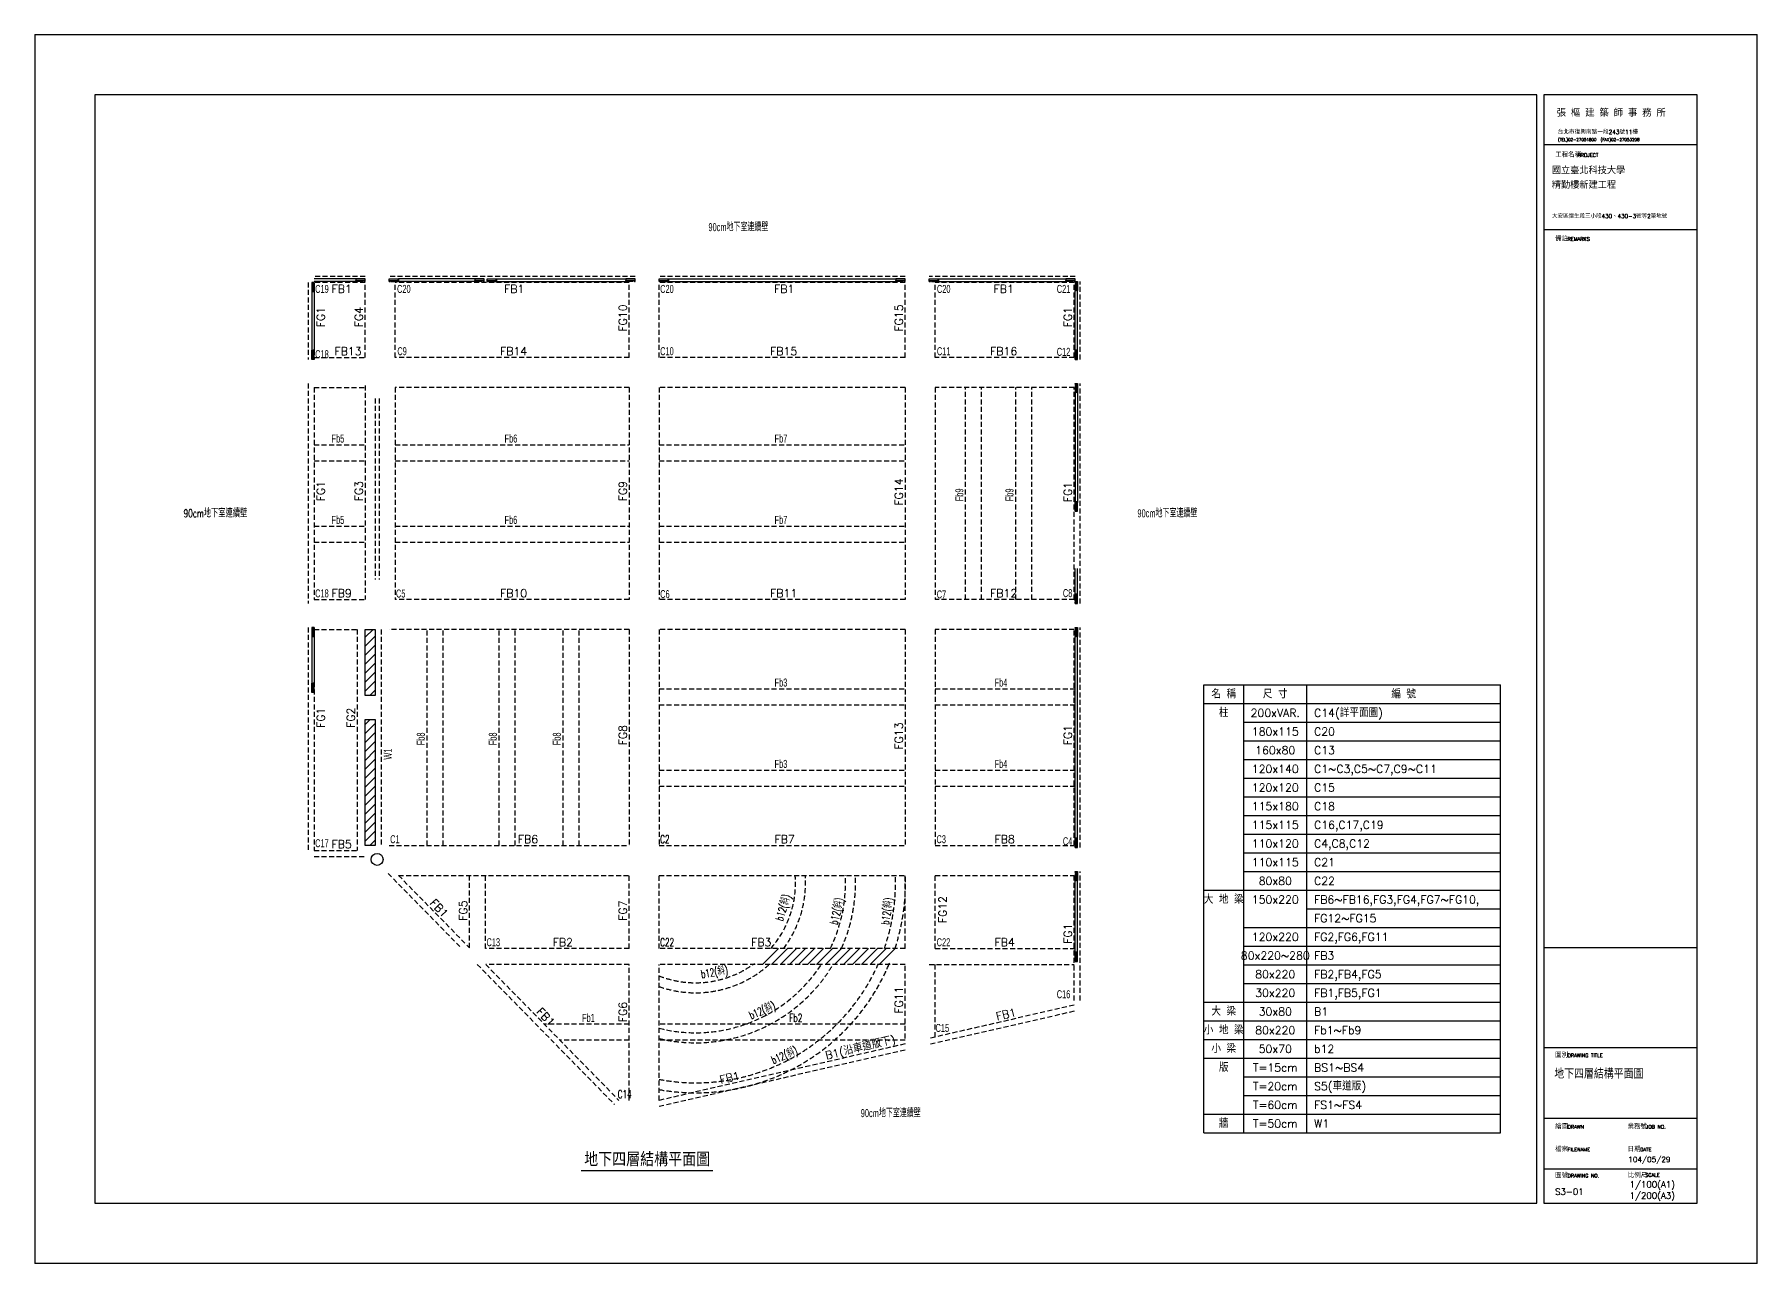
# Model space of a CAD drawing. Header units: millimetres. Extents: x -6716 to 14417, y -6142 to 137521.
# Drawn here: x -2 to 8613, y 131376 to 137521 of the extents above; entities that cross this region are included whole.
import ezdxf
from ezdxf.enums import TextEntityAlignment as Align

# ---------------------------------------------------------------- set-up
doc = ezdxf.new("R2010")
doc.units = ezdxf.units.MM
doc.header["$LTSCALE"] = 100
doc.linetypes.add('CENTER', pattern=[2, 1.25, -0.25, 0.25, -0.25])
doc.linetypes.add('HIDDEN', pattern=[0.375, 0.25, -0.125])
for name, color, linetype in [('0-BEAM01', 4, 'HIDDEN'), ('0-BEAM02', 241, 'HIDDEN'), ('0-HATCH', 9, 'Continuous'), ('0-NOTES', 7, 'Continuous'), ('0-TEXT01', 4, 'Continuous'), ('0-TEXT02', 241, 'Continuous'), ('0-TEXTN', 4, 'Continuous'), ('0-TEXTW', 3, 'Continuous'), ('0-WALL', 7, 'HIDDEN'), ('0-施工圖框$0$TEXT-圖框', 3, 'Continuous'), ('0-施工圖框$0$圖框', 7, 'Continuous'), ('A-DOOR', 4, 'Continuous'), ('A-復璧', 3, 'Continuous'), ('CTEXT', 7, 'Continuous'), ('TEXT-標題', 3, 'Continuous'), ('TITLE', 7, 'Continuous')]:
    doc.layers.add(name, color=color, linetype=linetype)
for name, color, linetype, lineweight in [('RA-Column-Name', 2, 'CENTER', 0), ('RA-Floor-Origin', 3, 'Continuous', 30), ('RA-Floor.BoundingBox', 55, 'Continuous', 20)]:
    doc.layers.add(name, color=color, linetype=linetype, lineweight=lineweight)
doc.styles.add('0-施工圖框$0$TXT', font='romans.shx', dxfattribs={"bigfont": 'chineset.shx'})
doc.styles.add('3-AUCAD', font='aucad.shx', dxfattribs={"width": 0.67, "height": 30, "bigfont": 'single.shx'})
doc.styles.add('TXT', font='romans.shx', dxfattribs={"bigfont": 'chineset.shx'})

msp = doc.modelspace()

# ---------------------------------------------------------------- hatches: boundary and pattern name
at = {"layer": '0-HATCH'}
h = msp.add_hatch(dxfattribs=at)
h.set_pattern_fill('ANSI31', color=256, scale=10, style=0)
h.set_pattern_definition([(45, (3e-06, 32277.498), (-22.45064, 22.45064), [])])
h.paths.add_polyline_path([(1700.8, 134216.5), (1650.8, 134216.5), (1650.8, 134546.5), (1700.8, 134546.5)])
h = msp.add_hatch(dxfattribs=at)
h.set_pattern_fill('ANSI31', color=256, scale=10, style=0)
h.set_pattern_definition([(45, (-3e-06, 31527.498), (-22.45064, 22.45064), [])])
h.paths.add_polyline_path([(1700.8, 133466.5), (1650.8, 133466.5), (1650.8, 134096.5), (1700.8, 134096.5)])
h = msp.add_hatch(dxfattribs=at)
h.set_pattern_fill('ANSI31', color=256, scale=10, style=0)
h.set_pattern_definition([(45, (0, 6967.5), (-22.45064, 22.45064), [])])
h.paths.add_polyline_path([(4004.6, 132951.5), (3679.6, 132951.5, -0.059886), (3591.1, 132871.5), (3961.3, 132871.5, 0.029372)])
h.paths.add_polyline_path([(4299.9, 132951.5), (4004.6, 132951.5, -0.029372), (3961.3, 132871.5), (4269.9, 132871.5, 0.020351)])

# ---------------------------------------------------------------- linework, layer by layer
at = {"layer": '0-BEAM01'}
for p, q in [((1650.8, 136311.5), (1395.8, 136311.5)), ((3000.8, 136311.5), (1770.8, 136311.5)), ((4350.8, 136311.5), (3120.8, 136311.5)), ((5200.8, 136311.5), (4470.8, 136311.5)), ((1365.8, 136281.5), (1365.8, 135896.5)), ((1650.8, 136281.5), (1395.8, 136281.5)), ((1395.8, 136281.5), (1395.8, 135896.5)), ((1650.8, 135906.5), (1650.8, 136281.5)), ((2970.8, 136281.5), (1800.8, 136281.5)), ((1800.8, 135906.5), (1800.8, 136281.5)), ((2970.8, 135906.5), (2970.8, 136281.5)), ((4350.8, 136281.5), (3120.8, 136281.5)), ((3120.8, 135906.5), (3120.8, 136281.5)), ((4350.8, 135906.5), (4350.8, 136281.5)), ((5195.8, 136281.5), (4500.8, 136281.5)), ((4500.8, 135906.5), (4500.8, 136281.5)), ((5195.8, 135906.5), (5195.8, 136281.5)), ((5225.8, 135896.5), (5225.8, 136286.5)), ((1395.8, 135906.5), (1650.8, 135906.5)), ((2970.8, 135906.5), (1800.8, 135906.5)), ((4350.8, 135906.5), (3120.8, 135906.5)), ((5195.8, 135906.5), (4500.8, 135906.5)), ((1365.8, 135776.5), (1365.8, 134676.5)), ((5225.8, 134676.5), (5225.8, 135776.5)), ((1395.8, 135756.5), (1395.8, 134696.5)), ((1395.8, 135756.5), (1650.8, 135756.5)), ((1650.8, 135766.5), (1650.8, 134696.5)), ((2970.8, 135756.5), (1800.8, 135756.5)), ((1800.8, 135756.5), (1800.8, 134696.5)), ((2970.8, 135756.5), (2970.8, 134696.5)), ((4350.8, 135756.5), (3120.8, 135756.5)), ((3120.8, 135756.5), (3120.8, 134696.5)), ((4350.8, 135756.5), (4350.8, 134696.5)), ((5195.8, 135756.5), (4500.8, 135756.5)), ((4500.8, 135756.5), (4500.8, 134696.5)), ((5195.8, 134696.5), (5195.8, 135756.5)), ((1395.8, 134696.5), (1650.8, 134696.5)), ((2970.8, 134696.5), (1800.8, 134696.5)), ((4350.8, 134696.5), (3120.8, 134696.5)), ((5195.8, 134696.5), (4500.8, 134696.5)), ((1365.8, 134556.5), (1365.8, 133441.5)), ((1395.8, 134546.5), (1395.8, 133441.5)), ((1395.8, 134546.5), (1610.8, 134546.5)), ((1610.8, 134546.5), (1610.8, 133441.5)), ((1730.8, 134546.5), (1730.8, 133466.5)), ((2970.8, 134546.5), (1770.8, 134546.5)), ((2970.8, 134546.5), (2970.8, 133466.5)), ((4350.8, 134546.5), (3120.8, 134546.5)), ((3120.8, 134546.5), (3120.8, 133466.5)), ((4350.8, 134546.5), (4350.8, 133466.5)), ((5195.8, 134546.5), (4500.8, 134546.5)), ((4500.8, 134546.5), (4500.8, 133466.5)), ((5195.8, 133466.5), (5195.8, 134546.5)), ((5225.8, 133456.5), (5225.8, 134556.5)), ((1770.8, 133466.5), (2970.8, 133466.5)), ((3120.8, 133466.5), (4350.8, 133466.5)), ((4500.8, 133466.5), (5195.8, 133466.5)), ((1395.8, 133441.5), (1610.8, 133441.5)), ((1395.8, 133411.5), (1650.8, 133411.5)), ((1765.9, 133326.5), (2133.3, 132951.5)), ((1817.7, 133316.5), (2172.6, 132954.2)), ((1817.7, 133316.5), (2970.8, 133316.5)), ((2172.6, 132954.2), (2172.6, 133316.5)), ((2252.6, 132951.5), (2252.6, 133316.5)), ((2970.8, 132951.5), (2970.8, 133316.5)), ((3120.8, 132951.5), (3120.8, 133326.5)), ((3120.8, 133316.5), (4350.8, 133316.5)), ((4350.8, 132951.5), (4350.8, 133316.5)), ((4500.8, 132951.5), (4500.8, 133316.5)), ((4500.8, 133316.5), (5195.8, 133316.5)), ((5195.8, 132691.5), (5195.8, 133316.5)), ((5225.8, 132691.5), (5225.8, 133336.5)), ((2970.8, 132951.5), (2252.6, 132951.5)), ((4350.8, 132951.5), (3120.8, 132951.5)), ((4500.8, 132951.5), (5195.8, 132951.5)), ((2211.7, 132871.5), (2898.1, 132170.9)), ((2970.8, 132871.5), (2253.7, 132871.5)), ((2253.7, 132871.5), (2919.5, 132191.9)), ((2970.8, 132191.9), (2970.8, 132871.5)), ((4350.8, 132871.5), (3120.8, 132871.5)), ((3120.8, 132191.9), (3120.8, 132871.5)), ((4350.8, 132501.6), (4350.8, 132871.5)), ((4470.8, 132871.5), (5195.8, 132871.5)), ((4500.8, 132508.5), (4500.8, 132871.5)), ((5195.8, 132667.9), (4470.8, 132501.6)), ((5195.8, 132637.1), (4470.8, 132470.8)), ((4350.8, 132474.1), (3120.8, 132191.9)), ((4350.8, 132443.3), (3120.8, 132161.1))]:
    msp.add_line(p, q, dxfattribs=at)
at = {"layer": '0-BEAM02'}
for p, q in [((4653.3, 134696.5), (4653.3, 135756.5)), ((4733.3, 134696.5), (4733.3, 135756.5)), ((4903.8, 134696.5), (4903.8, 135756.5)), ((4983.8, 134696.5), (4983.8, 135756.5)), ((1395.8, 135469.8), (1650.8, 135469.8)), ((1800.8, 135469.8), (2970.8, 135469.8)), ((3120.8, 135469.8), (4350.8, 135469.8)), ((1395.8, 135389.8), (1650.8, 135389.8)), ((1800.8, 135389.8), (2970.8, 135389.8)), ((3120.8, 135389.8), (4350.8, 135389.8)), ((1395.8, 135063.1), (1650.8, 135063.1)), ((1800.8, 135063.1), (2970.8, 135063.1)), ((3120.8, 135063.1), (4350.8, 135063.1)), ((1395.8, 134983.1), (1650.8, 134983.1)), ((1800.8, 134983.1), (2970.8, 134983.1)), ((3120.8, 134983.1), (4350.8, 134983.1)), ((1960.8, 133466.5), (1960.8, 134546.5)), ((2040.8, 133466.5), (2040.8, 134546.5)), ((2320.8, 133466.5), (2320.8, 134546.5)), ((2400.8, 133466.5), (2400.8, 134546.5)), ((2640.8, 133466.5), (2640.8, 134546.5)), ((2720.8, 133466.5), (2720.8, 134546.5)), ((3120.8, 134249.8), (4350.8, 134249.8)), ((4500.8, 134249.8), (5195.8, 134249.8)), ((3120.8, 134169.8), (4350.8, 134169.8)), ((4500.8, 134169.8), (5195.8, 134169.8)), ((3120.8, 133843.1), (4350.8, 133843.1)), ((4500.8, 133843.1), (5195.8, 133843.1)), ((3120.8, 133763.1), (4350.8, 133763.1)), ((4500.8, 133763.1), (5195.8, 133763.1)), ((2970.8, 132573.4), (2545.7, 132573.4)), ((4350.8, 132573.4), (3120.8, 132573.4)), ((2970.8, 132493.4), (2624.1, 132493.4)), ((4350.8, 132493.4), (3120.8, 132493.4))]:
    msp.add_line(p, q, dxfattribs=at)
for radius, start, end in [(500, 318.94651, 4.19991), (550, 323.34055, 3.81751), (750, 334.03371, 2.79855), (800, 335.76519, 2.62351), (1000, 340.82942, 2.09855), (1050, 341.7753, 1.99857), (750, 255.97101, 327.00889), (800, 256.86407, 329.30439), (550, 250.69706, 312.05415), (500, 248.67737, 305.23791), (1000, 259.52482, 335.89679), (1050, 260.02887, 337.11176)]:
    msp.add_arc((3302.6, 133279.8), radius, start, end, dxfattribs=at)
at = {"layer": '0-NOTES'}
for p, q in [((5843.8, 132028.9), (5843.8, 134268.9)), ((5843.8, 134268.9), (7327.6, 134268.9)), ((6043.4, 132028.9), (6043.4, 134268.9)), ((6359.2, 132028.9), (6359.2, 134268.9)), ((7327.6, 132028.9), (7327.6, 134268.9)), ((5843.8, 134175.6), (7327.6, 134175.6)), ((5843.8, 133242.3), (7327.6, 133242.3)), ((5843.8, 132682.3), (7327.6, 132682.3)), ((5843.8, 132588.9), (7327.6, 132588.9)), ((5843.8, 132495.6), (7327.6, 132495.6)), ((5843.8, 132402.3), (7327.6, 132402.3)), ((5843.8, 132122.3), (7327.6, 132122.3)), ((5843.8, 132028.9), (7327.6, 132028.9))]:
    msp.add_line(p, q, dxfattribs=at)
at = {"layer": '0-NOTES', "color": 3}
for p, q in [((6043.4, 134082.3), (7327.6, 134082.3)), ((6043.4, 133988.9), (7327.6, 133988.9)), ((6043.4, 133895.6), (7327.6, 133895.6)), ((6043.4, 133802.3), (7327.6, 133802.3)), ((6043.4, 133708.9), (7327.6, 133708.9)), ((6043.4, 133615.6), (7327.6, 133615.6)), ((6043.4, 133522.3), (7327.6, 133522.3)), ((6043.4, 133428.9), (7327.6, 133428.9)), ((6043.4, 133335.6), (7327.6, 133335.6)), ((6359.2, 133148.9), (7327.6, 133148.9)), ((6043.4, 133055.6), (7327.6, 133055.6)), ((6043.4, 132962.3), (7327.6, 132962.3)), ((6043.4, 132868.9), (7327.6, 132868.9)), ((6043.4, 132775.6), (7327.6, 132775.6)), ((6043.4, 132308.9), (7327.6, 132308.9)), ((6043.4, 132215.6), (7327.6, 132215.6))]:
    msp.add_line(p, q, dxfattribs=at)
at = {"layer": '0-WALL'}
for p, q in [((1700.8, 135701.5), (1700.8, 134796.5)), ((1720.8, 135701.5), (1720.8, 134796.5))]:
    msp.add_line(p, q, dxfattribs=at)
at = {"layer": '0-WALL', "color": 40, "linetype": 'Continuous'}
for points in [[(1700.8, 134216.5), (1650.8, 134216.5), (1650.8, 134546.5), (1700.8, 134546.5)], [(1700.8, 133466.5), (1650.8, 133466.5), (1650.8, 134096.5), (1700.8, 134096.5)]]:
    msp.add_lwpolyline(points, close=True, dxfattribs=at)
at = {"layer": '0-施工圖框$0$圖框', "color": 1}
for p, q in [((8310, 137218.5), (7544.1, 137218.5)), ((7544.1, 137218.5), (7544.1, 132954.4)), ((8310, 132954.4), (8310, 137218.5)), ((8310, 136968.5), (7544.1, 136968.5)), ((8310, 136543.5), (7544.1, 136543.5)), ((7544.1, 132954.4), (7544.1, 131678.5)), ((8310, 132954.4), (7544.1, 132954.4)), ((8310, 131678.5), (8310, 132954.4)), ((8310, 132454.4), (7544.1, 132454.4)), ((8310, 132101.1), (7544.1, 132101.1)), ((8310, 131847.6), (7544.1, 131847.6)), ((7544.1, 131678.5), (8310, 131678.5))]:
    msp.add_line(p, q, dxfattribs=at)
at = {"layer": 'A-DOOR', "color": 35}
for points in [[(1650.8, 136298.5), (1604.8, 136298.5)], [(1604.8, 136291.5), (1609.8, 136291.5), (1609.8, 136288.5), (1607.8, 136288.5), (1607.8, 136286.5), (1604.8, 136286.5), (1604.8, 136291.5)], [(1645.8, 136291.5), (1609.8, 136291.5)], [(1650.8, 136291.5), (1645.8, 136291.5), (1645.8, 136288.5), (1647.8, 136288.5), (1647.8, 136286.5), (1650.8, 136286.5), (1650.8, 136291.5)], [(1770.8, 136298.5), (1816.8, 136298.5)], [(1770.8, 136291.5), (1775.8, 136291.5), (1775.8, 136288.5), (1773.8, 136288.5), (1773.8, 136286.5), (1770.8, 136286.5), (1770.8, 136291.5)], [(1775.8, 136291.5), (1811.8, 136291.5)], [(1816.8, 136291.5), (1811.8, 136291.5), (1811.8, 136288.5), (1813.8, 136288.5), (1813.8, 136286.5), (1816.8, 136286.5), (1816.8, 136291.5)], [(2245.8, 136298.5), (2199.8, 136298.5)], [(2199.8, 136291.5), (2204.8, 136291.5), (2204.8, 136288.5), (2202.8, 136288.5), (2202.8, 136286.5), (2199.8, 136286.5), (2199.8, 136291.5)], [(2240.8, 136291.5), (2204.8, 136291.5)], [(2245.8, 136291.5), (2240.8, 136291.5), (2240.8, 136288.5), (2242.8, 136288.5), (2242.8, 136286.5), (2245.8, 136286.5), (2245.8, 136291.5)], [(2260.8, 136298.5), (2306.8, 136298.5)], [(2260.8, 136291.5), (2265.8, 136291.5), (2265.8, 136288.5), (2263.8, 136288.5), (2263.8, 136286.5), (2260.8, 136286.5), (2260.8, 136291.5)], [(2265.8, 136291.5), (2301.8, 136291.5)], [(2306.8, 136291.5), (2301.8, 136291.5), (2301.8, 136288.5), (2303.8, 136288.5), (2303.8, 136286.5), (2306.8, 136286.5), (2306.8, 136291.5)], [(3000.8, 136298.5), (2954.8, 136298.5)], [(2954.8, 136291.5), (2959.8, 136291.5), (2959.8, 136288.5), (2957.8, 136288.5), (2957.8, 136286.5), (2954.8, 136286.5), (2954.8, 136291.5)], [(2995.8, 136291.5), (2959.8, 136291.5)], [(3000.8, 136291.5), (2995.8, 136291.5), (2995.8, 136288.5), (2997.8, 136288.5), (2997.8, 136286.5), (3000.8, 136286.5), (3000.8, 136291.5)], [(3120.8, 136298.5), (3166.8, 136298.5)], [(3120.8, 136291.5), (3125.8, 136291.5), (3125.8, 136288.5), (3123.8, 136288.5), (3123.8, 136286.5), (3120.8, 136286.5), (3120.8, 136291.5)], [(3125.8, 136291.5), (3161.8, 136291.5)], [(3166.8, 136291.5), (3161.8, 136291.5), (3161.8, 136288.5), (3163.8, 136288.5), (3163.8, 136286.5), (3166.8, 136286.5), (3166.8, 136291.5)], [(4350.8, 136298.5), (4304.8, 136298.5)], [(4304.8, 136291.5), (4309.8, 136291.5), (4309.8, 136288.5), (4307.8, 136288.5), (4307.8, 136286.5), (4304.8, 136286.5), (4304.8, 136291.5)], [(4345.8, 136291.5), (4309.8, 136291.5)], [(4350.8, 136291.5), (4345.8, 136291.5), (4345.8, 136288.5), (4347.8, 136288.5), (4347.8, 136286.5), (4350.8, 136286.5), (4350.8, 136291.5)], [(4470.8, 136298.5), (4516.8, 136298.5)], [(4470.8, 136291.5), (4475.8, 136291.5), (4475.8, 136288.5), (4473.8, 136288.5), (4473.8, 136286.5), (4470.8, 136286.5), (4470.8, 136291.5)], [(4475.8, 136291.5), (4511.8, 136291.5)], [(4516.8, 136291.5), (4511.8, 136291.5), (4511.8, 136288.5), (4513.8, 136288.5), (4513.8, 136286.5), (4516.8, 136286.5), (4516.8, 136291.5)], [(5200.8, 136298.5), (5154.8, 136298.5)], [(5154.8, 136291.5), (5159.8, 136291.5), (5159.8, 136288.5), (5157.8, 136288.5), (5157.8, 136286.5), (5154.8, 136286.5), (5154.8, 136291.5)], [(5195.8, 136291.5), (5159.8, 136291.5)], [(5200.8, 136291.5), (5195.8, 136291.5), (5195.8, 136288.5), (5197.8, 136288.5), (5197.8, 136286.5), (5200.8, 136286.5), (5200.8, 136291.5)], [(1383.8, 136281.5), (1383.8, 136235.5)], [(1390.8, 136281.5), (1390.8, 136276.5), (1393.8, 136276.5), (1393.8, 136278.5), (1395.8, 136278.5), (1395.8, 136281.5), (1390.8, 136281.5)], [(1390.8, 136276.5), (1390.8, 136240.5)], [(1390.8, 136235.5), (1390.8, 136240.5), (1393.8, 136240.5), (1393.8, 136238.5), (1395.8, 136238.5), (1395.8, 136235.5), (1390.8, 136235.5)], [(1393.8, 136278.5), (1393.8, 136238.5)], [(1395.8, 136281.5), (1395.8, 136274.5)], [(1395.8, 136270.5), (1395.8, 136235.5)], [(1639.8, 136286.5), (1604.8, 136286.5)], [(1647.8, 136288.5), (1607.8, 136288.5)], [(1650.8, 136286.5), (1643.8, 136286.5)], [(1770.8, 136286.5), (1777.7, 136286.5)], [(1773.8, 136288.5), (1813.8, 136288.5)], [(1781.7, 136286.5), (1816.8, 136286.5)], [(2234.9, 136286.5), (2199.8, 136286.5)], [(2242.8, 136288.5), (2202.8, 136288.5)], [(2245.8, 136286.5), (2238.8, 136286.5)], [(2260.8, 136286.5), (2267.7, 136286.5)], [(2263.8, 136288.5), (2303.8, 136288.5)], [(2271.7, 136286.5), (2306.8, 136286.5)], [(2989.8, 136286.5), (2954.8, 136286.5)], [(2997.8, 136288.5), (2957.8, 136288.5)], [(3000.8, 136286.5), (2993.8, 136286.5)], [(3120.8, 136286.5), (3127.7, 136286.5)], [(3123.8, 136288.5), (3163.8, 136288.5)], [(3131.7, 136286.5), (3166.8, 136286.5)], [(4339.8, 136286.5), (4304.8, 136286.5)], [(4347.8, 136288.5), (4307.8, 136288.5)], [(4350.8, 136286.5), (4343.8, 136286.5)], [(4470.8, 136286.5), (4477.7, 136286.5)], [(4473.8, 136288.5), (4513.8, 136288.5)], [(4481.7, 136286.5), (4516.8, 136286.5)], [(5189.8, 136286.5), (5154.8, 136286.5)], [(5197.8, 136288.5), (5157.8, 136288.5)], [(5200.8, 136286.5), (5193.8, 136286.5)], [(5205.8, 136286.5), (5205.8, 136281.5), (5202.8, 136281.5), (5202.8, 136283.5), (5200.8, 136283.5), (5200.8, 136286.5), (5205.8, 136286.5)], [(5200.8, 136286.5), (5200.8, 136279.5)], [(5200.8, 136275.5), (5200.8, 136240.5)], [(5205.8, 136240.5), (5205.8, 136245.5), (5202.8, 136245.5), (5202.8, 136243.5), (5200.8, 136243.5), (5200.8, 136240.5), (5205.8, 136240.5)], [(5202.8, 136283.5), (5202.8, 136243.5)], [(5205.8, 136281.5), (5205.8, 136245.5)], [(5212.8, 136286.5), (5212.8, 136240.5)], [(1383.8, 135896.5), (1383.8, 135942.5)], [(1390.8, 135942.5), (1390.8, 135937.5), (1393.8, 135937.5), (1393.8, 135939.5), (1395.8, 135939.5), (1395.8, 135942.5), (1390.8, 135942.5)], [(1390.8, 135901.5), (1390.8, 135937.5)], [(1390.8, 135896.5), (1390.8, 135901.5), (1393.8, 135901.5), (1393.8, 135899.5), (1395.8, 135899.5), (1395.8, 135896.5), (1390.8, 135896.5)], [(1393.8, 135899.5), (1393.8, 135939.5)], [(1395.8, 135907.4), (1395.8, 135942.5)], [(1395.8, 135896.5), (1395.8, 135903.4)], [(5205.8, 135942.5), (5205.8, 135937.5), (5202.8, 135937.5), (5202.8, 135939.5), (5200.8, 135939.5), (5200.8, 135942.5), (5205.8, 135942.5)], [(5200.8, 135907.4), (5200.8, 135942.5)], [(5200.8, 135896.5), (5200.8, 135903.4)], [(5205.8, 135896.5), (5205.8, 135901.5), (5202.8, 135901.5), (5202.8, 135899.5), (5200.8, 135899.5), (5200.8, 135896.5), (5205.8, 135896.5)], [(5202.8, 135899.5), (5202.8, 135939.5)], [(5205.8, 135901.5), (5205.8, 135937.5)], [(5212.8, 135896.5), (5212.8, 135942.5)], [(5205.8, 135776.5), (5205.8, 135771.5), (5202.8, 135771.5), (5202.8, 135773.5), (5200.8, 135773.5), (5200.8, 135776.5), (5205.8, 135776.5)], [(5200.8, 135776.5), (5200.8, 135769.5)], [(5202.8, 135773.5), (5202.8, 135733.5)], [(5212.8, 135776.5), (5212.8, 135730.5)], [(5200.8, 135765.5), (5200.8, 135730.5)], [(5205.8, 135730.5), (5205.8, 135735.5), (5202.8, 135735.5), (5202.8, 135733.5), (5200.8, 135733.5), (5200.8, 135730.5), (5205.8, 135730.5)], [(5205.8, 135771.5), (5205.8, 135735.5)], [(5205.8, 135183.5), (5205.8, 135178.5), (5202.8, 135178.5), (5202.8, 135180.5), (5200.8, 135180.5), (5200.8, 135183.5), (5205.8, 135183.5)], [(5200.8, 135148.4), (5200.8, 135183.5)], [(5202.8, 135140.5), (5202.8, 135180.5)], [(5205.8, 135142.5), (5205.8, 135178.5)], [(5212.8, 135137.5), (5212.8, 135183.5)], [(5200.8, 135137.5), (5200.8, 135144.4)], [(5205.8, 135137.5), (5205.8, 135142.5), (5202.8, 135142.5), (5202.8, 135140.5), (5200.8, 135140.5), (5200.8, 135137.5), (5205.8, 135137.5)], [(5205.8, 134722.5), (5205.8, 134717.5), (5202.8, 134717.5), (5202.8, 134719.5), (5200.8, 134719.5), (5200.8, 134722.5), (5205.8, 134722.5)], [(5200.8, 134687.4), (5200.8, 134722.5)], [(5200.8, 134676.5), (5200.8, 134683.4)], [(5205.8, 134676.5), (5205.8, 134681.5), (5202.8, 134681.5), (5202.8, 134679.5), (5200.8, 134679.5), (5200.8, 134676.5), (5205.8, 134676.5)], [(5202.8, 134679.5), (5202.8, 134719.5)], [(5205.8, 134681.5), (5205.8, 134717.5)], [(5212.8, 134676.5), (5212.8, 134722.5)], [(1383.8, 134556.5), (1383.8, 134510.5)], [(1390.8, 134556.5), (1390.8, 134551.5), (1393.8, 134551.5), (1393.8, 134553.5), (1395.8, 134553.5), (1395.8, 134556.5), (1390.8, 134556.5)], [(1390.8, 134551.5), (1390.8, 134515.5)], [(1390.8, 134510.5), (1390.8, 134515.5), (1393.8, 134515.5), (1393.8, 134513.5), (1395.8, 134513.5), (1395.8, 134510.5), (1390.8, 134510.5)], [(1393.8, 134553.5), (1393.8, 134513.5)], [(1395.8, 134556.5), (1395.8, 134549.5)], [(1395.8, 134545.5), (1395.8, 134510.5)], [(5205.8, 134556.5), (5205.8, 134551.5), (5202.8, 134551.5), (5202.8, 134553.5), (5200.8, 134553.5), (5200.8, 134556.5), (5205.8, 134556.5)], [(5200.8, 134556.5), (5200.8, 134549.5)], [(5200.8, 134545.5), (5200.8, 134510.5)], [(5205.8, 134510.5), (5205.8, 134515.5), (5202.8, 134515.5), (5202.8, 134513.5), (5200.8, 134513.5), (5200.8, 134510.5), (5205.8, 134510.5)], [(5202.8, 134553.5), (5202.8, 134513.5)], [(5205.8, 134551.5), (5205.8, 134515.5)], [(5212.8, 134556.5), (5212.8, 134510.5)], [(1383.8, 134231.5), (1383.8, 134277.5)], [(1390.8, 134277.5), (1390.8, 134272.5), (1393.8, 134272.5), (1393.8, 134274.5), (1395.8, 134274.5), (1395.8, 134277.5), (1390.8, 134277.5)], [(1390.8, 134236.5), (1390.8, 134272.5)], [(1390.8, 134231.5), (1390.8, 134236.5), (1393.8, 134236.5), (1393.8, 134234.5), (1395.8, 134234.5), (1395.8, 134231.5), (1390.8, 134231.5)], [(1393.8, 134234.5), (1393.8, 134274.5)], [(1395.8, 134242.4), (1395.8, 134277.5)], [(1395.8, 134231.5), (1395.8, 134238.4)], [(5205.8, 133502.5), (5205.8, 133497.5), (5202.8, 133497.5), (5202.8, 133499.5), (5200.8, 133499.5), (5200.8, 133502.5), (5205.8, 133502.5)], [(5200.8, 133467.4), (5200.8, 133502.5)], [(5200.8, 133456.5), (5200.8, 133463.4)], [(5205.8, 133456.5), (5205.8, 133461.5), (5202.8, 133461.5), (5202.8, 133459.5), (5200.8, 133459.5), (5200.8, 133456.5), (5205.8, 133456.5)], [(5202.8, 133459.5), (5202.8, 133499.5)], [(5205.8, 133461.5), (5205.8, 133497.5)], [(5212.8, 133456.5), (5212.8, 133502.5)], [(5205.8, 133336.5), (5205.8, 133331.5), (5202.8, 133331.5), (5202.8, 133333.5), (5200.8, 133333.5), (5200.8, 133336.5), (5205.8, 133336.5)], [(5200.8, 133336.5), (5200.8, 133329.5)], [(5200.8, 133325.5), (5200.8, 133290.5)], [(5205.8, 133290.5), (5205.8, 133295.5), (5202.8, 133295.5), (5202.8, 133293.5), (5200.8, 133293.5), (5200.8, 133290.5), (5205.8, 133290.5)], [(5202.8, 133333.5), (5202.8, 133293.5)], [(5205.8, 133331.5), (5205.8, 133295.5)], [(5212.8, 133336.5), (5212.8, 133290.5)], [(5205.8, 132932.5), (5205.8, 132927.5), (5202.8, 132927.5), (5202.8, 132929.5), (5200.8, 132929.5), (5200.8, 132932.5), (5205.8, 132932.5)], [(5200.8, 132897.4), (5200.8, 132932.5)], [(5202.8, 132889.5), (5202.8, 132929.5)], [(5212.8, 132886.5), (5212.8, 132932.5)], [(5200.8, 132886.5), (5200.8, 132893.4)], [(5205.8, 132886.5), (5205.8, 132891.5), (5202.8, 132891.5), (5202.8, 132889.5), (5200.8, 132889.5), (5200.8, 132886.5), (5205.8, 132886.5)], [(5205.8, 132891.5), (5205.8, 132927.5)]]:
    msp.add_lwpolyline(points, dxfattribs=at)
at = {"layer": 'A-復璧', "color": 144}
for points in [[(1604.8, 136298.5), (1395.8, 136298.5)], [(1604.8, 136298.5), (1604.8, 136286.5)], [(1650.8, 136286.5), (1650.8, 136298.5)], [(1770.8, 136286.5), (1770.8, 136298.5)], [(2199.8, 136298.5), (1816.8, 136298.5)], [(1816.8, 136298.5), (1816.8, 136286.5)], [(2199.8, 136298.5), (2199.8, 136286.5)], [(2245.8, 136286.5), (2245.8, 136298.5)], [(2260.8, 136298.5), (2954.8, 136298.5)], [(2260.8, 136286.5), (2260.8, 136298.5)], [(2306.8, 136298.5), (2306.8, 136286.5)], [(2954.8, 136298.5), (2954.8, 136286.5)], [(3000.8, 136286.5), (3000.8, 136298.5)], [(3120.8, 136286.5), (3120.8, 136298.5)], [(3166.8, 136298.5), (4304.8, 136298.5)], [(3166.8, 136298.5), (3166.8, 136286.5)], [(4304.8, 136298.5), (4304.8, 136286.5)], [(4350.8, 136286.5), (4350.8, 136298.5)], [(4470.8, 136286.5), (4470.8, 136298.5)], [(4516.8, 136298.5), (5154.8, 136298.5)], [(4516.8, 136298.5), (4516.8, 136286.5)], [(5154.8, 136298.5), (5154.8, 136286.5)], [(5200.8, 136286.5), (5200.8, 136298.5)], [(1395.8, 136281.5), (1383.8, 136281.5)], [(1383.8, 136235.5), (1383.8, 135942.5)], [(1383.8, 136235.5), (1395.8, 136235.5)], [(1604.8, 136286.5), (1395.8, 136286.5)], [(1395.8, 136235.5), (1395.8, 135942.5)], [(2199.8, 136286.5), (1816.8, 136286.5)], [(2260.8, 136286.5), (2954.8, 136286.5)], [(3166.8, 136286.5), (4304.8, 136286.5)], [(4516.8, 136286.5), (5154.8, 136286.5)], [(5200.8, 136286.5), (5212.8, 136286.5)], [(5200.8, 135942.5), (5200.8, 136240.5)], [(5212.8, 136240.5), (5200.8, 136240.5)], [(5212.8, 135942.5), (5212.8, 136240.5)], [(1383.8, 135942.5), (1395.8, 135942.5)], [(1395.8, 135896.5), (1383.8, 135896.5)], [(5212.8, 135942.5), (5200.8, 135942.5)], [(5200.8, 135896.5), (5212.8, 135896.5)], [(5200.8, 135776.5), (5212.8, 135776.5)], [(5200.8, 135730.5), (5200.8, 135180.5)], [(5212.8, 135730.5), (5200.8, 135730.5)], [(5212.8, 135730.5), (5212.8, 135180.5)], [(5212.8, 135183.5), (5200.8, 135183.5)], [(5200.8, 135137.5), (5212.8, 135137.5)], [(5200.8, 134722.5), (5200.8, 134851.6)], [(5212.8, 134722.5), (5212.8, 134851.6)], [(5212.8, 134722.5), (5200.8, 134722.5)], [(5200.8, 134676.5), (5212.8, 134676.5)], [(1395.8, 134556.5), (1383.8, 134556.5)], [(1383.8, 134510.5), (1383.8, 134277.5)], [(1383.8, 134510.5), (1395.8, 134510.5)], [(1395.8, 134510.5), (1395.8, 134277.5)], [(5200.8, 134556.5), (5212.8, 134556.5)], [(5200.8, 133502.5), (5200.8, 134510.5)], [(5212.8, 134510.5), (5200.8, 134510.5)], [(5212.8, 133502.5), (5212.8, 134510.5)], [(1383.8, 134277.5), (1395.8, 134277.5)], [(1395.8, 134231.5), (1383.8, 134231.5)], [(5212.8, 133502.5), (5200.8, 133502.5)], [(5200.8, 133456.5), (5212.8, 133456.5)], [(5200.8, 133336.5), (5212.8, 133336.5)], [(5200.8, 132932.5), (5200.8, 133290.5)], [(5212.8, 133290.5), (5200.8, 133290.5)], [(5212.8, 132932.5), (5212.8, 133290.5)], [(5212.8, 132932.5), (5200.8, 132932.5)], [(5200.8, 132886.5), (5212.8, 132886.5)]]:
    msp.add_lwpolyline(points, dxfattribs=at)
at = {"layer": 'Defpoints'}
for points in [[(0, 131378.5), (8610, 131378.5), (8610, 137518.5), (0, 137518.5)], [(300, 131678.5), (7508.4, 131678.5), (7508.4, 137218.5), (300, 137218.5)]]:
    msp.add_lwpolyline(points, close=True, dxfattribs=at)
at = {"layer": 'RA-Floor-Origin'}
msp.add_circle((1710.8, 133396.5), 30, dxfattribs=at)
at = {"layer": 'RA-Floor.BoundingBox', "const_width": 5}
msp.add_lwpolyline([(0, 137518.5), (8610, 137518.5), (8610, 131378.5), (0, 131378.5)], close=True, dxfattribs=at)
at = {"layer": 'TITLE', "color": 1}
msp.add_line((2731.6, 131841.9), (3389.9, 131841.9), dxfattribs=at)

# ---------------------------------------------------------------- texts
at = {"layer": '0-TEXT01'}
for s, style, p in [('FB1', '0-施工圖框$0$TXT', (1482.8, 136228.8)), ('FB1', '0-施工圖框$0$TXT', (2345.3, 136228.8)), ('FB1', '0-施工圖框$0$TXT', (3695.3, 136228.8)), ('FB1', '0-施工圖框$0$TXT', (4792.8, 136228.8)), ('FB13', '0-施工圖框$0$TXT', (1497.5, 135917.4)), ('FB14', '0-施工圖框$0$TXT', (2325.4, 135917.4)), ('FB15', '0-施工圖框$0$TXT', (3675.4, 135917.4)), ('FB16', '0-施工圖框$0$TXT', (4775.4, 135917.4)), ('FB9', '0-施工圖框$0$TXT', (1482.8, 134707.4)), ('FB10', '0-施工圖框$0$TXT', (2325.4, 134707.4)), ('FB11', '0-施工圖框$0$TXT', (3675.4, 134707.4)), ('FB12', '0-施工圖框$0$TXT', (4775.4, 134707.4)), ('FB5', '0-施工圖框$0$TXT', (1482.8, 133452.4)), ('FB6', '0-施工圖框$0$TXT', (2414.3, 133477.4)), ('FB7', 'TXT', (3697.8, 133477.4)), ('FB8', '0-施工圖框$0$TXT', (4797.8, 133477.4)), ('FB2', '0-施工圖框$0$TXT', (2588.7, 132962.4)), ('FB3', 'TXT', (3580.7, 132962.4)), ('FB4', '0-施工圖框$0$TXT', (4797.8, 132962.4))]:
    msp.add_text(s, height=40, dxfattribs=dict(at, style=style)).set_placement(p)
for s, rotation, style, p in [('FG1', 90, '0-施工圖框$0$TXT', (1448.9, 136057.4)), ('FG4', 90, '0-施工圖框$0$TXT', (1639.2, 136057.4)), ('FG10', 90, '0-施工圖框$0$TXT', (2959.2, 136035.6)), ('FG15', 90, '0-施工圖框$0$TXT', (4339.2, 136035.6)), ('FG1', 90, '0-施工圖框$0$TXT', (5184.2, 136057.4)), ('FG1', 90, '0-施工圖框$0$TXT', (1448.9, 135187.4)), ('FG3', 90, '0-施工圖框$0$TXT', (1639.2, 135187.4)), ('FG9', 90, '0-施工圖框$0$TXT', (2959.2, 135187.4)), ('FG14', 90, '0-施工圖框$0$TXT', (4339.2, 135165.6)), ('FG1', 90, '0-施工圖框$0$TXT', (5184.2, 135182.6)), ('FG1', 90, '0-施工圖框$0$TXT', (1448.9, 134054.2)), ('FG2', 90, '0-施工圖框$0$TXT', (1599.2, 134054.2)), ('FG8', 90, '0-施工圖框$0$TXT', (2959.2, 133967.4)), ('FG13', 90, '0-施工圖框$0$TXT', (4339.2, 133945.6)), ('FG1', 90, '0-施工圖框$0$TXT', (5184.2, 133967.4)), ('FB1', 314, '0-施工圖框$0$TXT', (1971.7, 133175.6)), ('FG12', 90, 'TXT', (4558.1, 133078.1)), ('FG5', 90, '0-施工圖框$0$TXT', (2161, 133089.9)), ('FG7', 90, 'TXT', (2959.2, 133089.9)), ('FG1', 90, '0-施工圖框$0$TXT', (5184.2, 132974.9)), ('FG6', 90, 'TXT', (2959.2, 132583)), ('FG11', 90, 'TXT', (4339.2, 132625.6)), ('FB1', 314, '0-施工圖框$0$TXT', (2504.2, 132632.1)), ('FB1', 13, '0-施工圖框$0$TXT', (4810.1, 132591.4)), ('B1(沿車道版下)', 13, 'TXT', (3956.8, 132395.7)), ('FB1', 13, 'TXT', (3428.8, 132274.6))]:
    msp.add_text(s, height=40, rotation=rotation, dxfattribs=dict(at, style=style)).set_placement(p)
at = {"layer": '0-TEXT02', "width": 0.67}
for s, style, p in [('Fb5', '3-AUCAD', (1482.8, 135480.7)), ('Fb6', '3-AUCAD', (2347.8, 135480.7)), ('Fb7', '3-AUCAD', (3697.8, 135480.7)), ('Fb5', '3-AUCAD', (1482.8, 135074)), ('Fb6', '3-AUCAD', (2347.8, 135074)), ('Fb7', '3-AUCAD', (3697.8, 135074)), ('Fb3', '3-AUCAD', (3697.8, 134260.7)), ('Fb4', '3-AUCAD', (4797.8, 134260.7)), ('Fb3', '3-AUCAD', (3697.8, 133854)), ('Fb4', '3-AUCAD', (4797.8, 133854)), ('Fb1', '3-AUCAD', (2735.3, 132584.3)), ('Fb2', 'TXT', (3771.4, 132584.3))]:
    msp.add_text(s, height=40, dxfattribs=dict(at, style=style)).set_placement(p)
for s, rotation, style, p in [('Fb9', 90, '3-AUCAD', (4641.7, 135187.4)), ('Fb9', 90, '3-AUCAD', (4892.2, 135187.4)), ('Fb8', 90, '3-AUCAD', (1949.2, 133967.4)), ('Fb8', 90, '3-AUCAD', (2309.2, 133967.4)), ('Fb8', 90, '3-AUCAD', (2629.2, 133967.4)), ('b12(斜)', 72.45289, 'TXT', (3738.8, 133084.8)), ('b12(斜)', 76.57084, 'TXT', (4012.5, 133066.8)), ('b12(斜)', 81.39261, 'TXT', (4269.5, 133067.6)), ('b12(斜)', 9.68379, 'TXT', (3333.5, 132802.2)), ('b12(斜)', 22.99615, 'TXT', (3581.2, 132596.3)), ('b12(斜)', 22.99615, 'TXT', (3692, 132372.2))]:
    msp.add_text(s, height=40, rotation=rotation, dxfattribs=dict(at, style=style)).set_placement(p)
at = {"layer": '0-TEXTN', "style": '0-施工圖框$0$TXT'}
for s, p in [('名 稱', (5943.6, 134222.3)), ('尺 寸', (6201.3, 134222.3)), ('編 號', (6843.4, 134222.3)), ('柱', (5943.6, 134128.9)), ('200xVAR.', (6201.3, 134128.9)), ('180x115', (6201.3, 134035.6)), ('160x80', (6201.3, 133942.3)), ('120x140', (6201.3, 133848.9)), ('120x120', (6201.3, 133755.6)), ('115x180', (6201.3, 133662.3)), ('115x115', (6201.3, 133568.9)), ('110x120', (6201.3, 133475.6)), ('110x115', (6201.3, 133382.3)), ('80x80', (6201.3, 133288.9)), ('大 地 梁', (5943.6, 133195.6)), ('150x220', (6201.3, 133195.6)), ('120x220', (6201.3, 133008.9)), ('80x220~280', (6201.3, 132915.6)), ('80x220', (6201.3, 132822.3)), ('30x220', (6201.3, 132728.9)), ('大 梁', (5943.6, 132635.6)), ('30x80', (6201.3, 132635.6)), ('小 地 梁', (5943.6, 132542.3)), ('80x220', (6201.3, 132542.3)), ('小 梁', (5943.6, 132448.9)), ('50x70', (6201.3, 132448.9)), ('版', (5943.6, 132355.6)), ('T=15cm', (6201.3, 132355.6)), ('T=20cm', (6201.3, 132262.3)), ('T=60cm', (6201.3, 132168.9)), ('牆', (5943.6, 132075.6)), ('T=50cm', (6201.3, 132075.6))]:
    msp.add_text(s, height=40, dxfattribs=at).set_placement(p, align=Align.MIDDLE_CENTER)
for s, p in [('C14(詳平面圖)', (6395.2, 134108.9)), ('C20', (6395.2, 134015.6)), ('C13', (6395.2, 133922.3)), ('C1~C3,C5~C7,C9~C11', (6395.2, 133828.9)), ('C15', (6395.2, 133735.6)), ('C18', (6395.2, 133642.3)), ('C16,C17,C19', (6395.2, 133548.9)), ('C4,C8,C12', (6395.2, 133455.6)), ('C21', (6395.2, 133362.3)), ('C22', (6395.2, 133268.9)), ('FB6~FB16,FG3,FG4,FG7~FG10,', (6395.2, 133175.6)), ('FG12~FG15', (6395.2, 133082.3)), ('FG2,FG6,FG11', (6395.2, 132988.9)), ('FB3', (6395.2, 132895.6)), ('FB2,FB4,FG5', (6395.2, 132802.3)), ('FB1,FB5,FG1', (6395.2, 132708.9)), ('B1', (6395.2, 132615.6)), ('Fb1~Fb9', (6395.2, 132522.3)), ('b12', (6395.2, 132428.9)), ('BS1~BS4', (6395.2, 132335.6)), ('S5(車道版)', (6395.2, 132242.3)), ('FS1~FS4', (6395.2, 132148.9)), ('W1', (6395.2, 132055.6))]:
    msp.add_text(s, height=40, dxfattribs=at).set_placement(p)
at = {"layer": '0-TEXTW', "width": 0.67}
for style, p in [('3-AUCAD', (3367.3, 136537.7)), ('TXT', (743.3, 135106.8)), ('3-AUCAD', (5512.1, 135106.8)), ('3-AUCAD', (4128.8, 132108.1))]:
    msp.add_text('90cm地下室連續壁', height=40, dxfattribs=dict(at, style=style)).set_placement(p)
at = {"layer": '0-TEXTW', "style": '3-AUCAD', "width": 0.67}
msp.add_text('W1', height=40, rotation=90, dxfattribs=at).set_placement((1784.1, 133895.3))
at = {"layer": '0-施工圖框$0$TEXT-圖框', "color": 3, "style": '0-施工圖框$0$TXT'}
msp.add_text('104/05/29', height=26.88, dxfattribs=at).set_placement((7965.6, 131882.9))
at = {"layer": '0-施工圖框$0$圖框', "color": 4, "style": '0-施工圖框$0$TXT'}
for s, height, p in [('張 樞 建 築 師 事 務 所', 35, (7608.3, 137110.4)), ('台北市復興南路一段243號11樓', 21, (7612.9, 137023)), ('(TEL)02-27051800  (FAX)02-27053208', 14.7, (7614.4, 136987.9)), ('工程名稱', 24, (7600.7, 136907.6)), ('PROJECT', 18, (7711.9, 136908.9)), ('備註', 24, (7600.7, 136488.1)), ('REMARKS', 18, (7663, 136489.3)), ('圖別', 24, (7600.7, 132406.4)), ('DRAWING TITLE', 18, (7663, 132407.6)), ('繪圖', 24, (7600.7, 132049.1)), ('DRAWN', 18, (7663, 132050.4)), ('業務號', 24, (7962.8, 132049.1)), ('JOB NO.', 18, (8053.9, 132050.4)), ('檔案', 24, (7600.7, 131935.7)), ('FILENAME', 18, (7663, 131937)), ('日期', 24, (7962.8, 131935.7)), ('DATE', 18, (8025.1, 131937)), ('圖號', 24, (7600.7, 131805.1)), ('DRAWING NO.', 18, (7663, 131806.4)), ('比例尺', 24, (7963.6, 131805.2)), ('SCALE', 18, (8051.1, 131809.5))]:
    msp.add_text(s, height=height, dxfattribs=at).set_placement(p)
at = {"layer": '0-施工圖框$0$圖框', "color": 3, "style": '0-施工圖框$0$TXT'}
for s, height, p in [('國立臺北科技大學', 34.02, (7583.8, 136823.6)), ('精勤樓新建工程', 34.02, (7583.8, 136750.7)), ('大安區懷生段三小段430、430-3號等2筆地號', 20.412, (7584.9, 136602.7))]:
    msp.add_text(s, height=height, dxfattribs=at).set_placement(p)
at = {"layer": 'CTEXT', "style": '0-施工圖框$0$TXT'}
msp.add_text('地下四層結構平面圖', height=70, dxfattribs=at).set_placement((3060.8, 131861.9), align=Align.CENTER)
at = {"layer": 'RA-Column-Name', "width": 0.67}
for s, style, p in [('C19', '3-AUCAD', (1400.8, 136228.8)), ('C20', '3-AUCAD', (1810.3, 136228.8)), ('C20', '3-AUCAD', (3125.8, 136228.8)), ('C20', '3-AUCAD', (4509.6, 136228.8)), ('C21', '3-AUCAD', (5108.7, 136228.8)), ('C9', '3-AUCAD', (1811.9, 135917.4)), ('C10', '3-AUCAD', (3125.8, 135917.4)), ('C11', '3-AUCAD', (4509.6, 135917.4)), ('C12', '3-AUCAD', (5108.7, 135914.2)), ('C18', '3-AUCAD', (1400.8, 135902.4)), ('C18', '3-AUCAD', (1400.8, 134706.6)), ('C5', '3-AUCAD', (1805.1, 134705.9)), ('C6', '3-AUCAD', (3125.8, 134703)), ('C7', '3-AUCAD', (4508.7, 134701.5)), ('C8', '3-AUCAD', (5139.4, 134707.9)), ('C17', '3-AUCAD', (1400.8, 133457.4)), ('C1', '3-AUCAD', (1775.8, 133477.4)), ('C2', 'TXT', (3125.8, 133477.4)), ('C3', '3-AUCAD', (4507.6, 133477.4)), ('C4', '3-AUCAD', (5139.4, 133467.4)), ('C13', '3-AUCAD', (2257.6, 132962.4)), ('C22', 'TXT', (3125.8, 132962.4)), ('C22', '3-AUCAD', (4508.4, 132962.4)), ('C16', '3-AUCAD', (5108.7, 132702.4)), ('C15', '3-AUCAD', (4502.8, 132533.9)), ('C14', 'TXT', (2913.7, 132202.8))]:
    msp.add_text(s, height=40, dxfattribs=dict(at, style=style)).set_placement(p)
at = {"layer": 'TEXT-標題', "ltscale": 200, "style": '0-施工圖框$0$TXT'}
for s, height, p in [('地下四層結構平面圖', 45, (7596.5, 132300.8)), ('S3-01', 31.5, (7600.3, 131719.3)), ('1/100(A1)', 31.5, (7973, 131755.6)), ('1/200(A3)', 31.5, (7973, 131700.3))]:
    msp.add_text(s, height=height, dxfattribs=at).set_placement(p)

doc.saveas('drawing.dxf')
